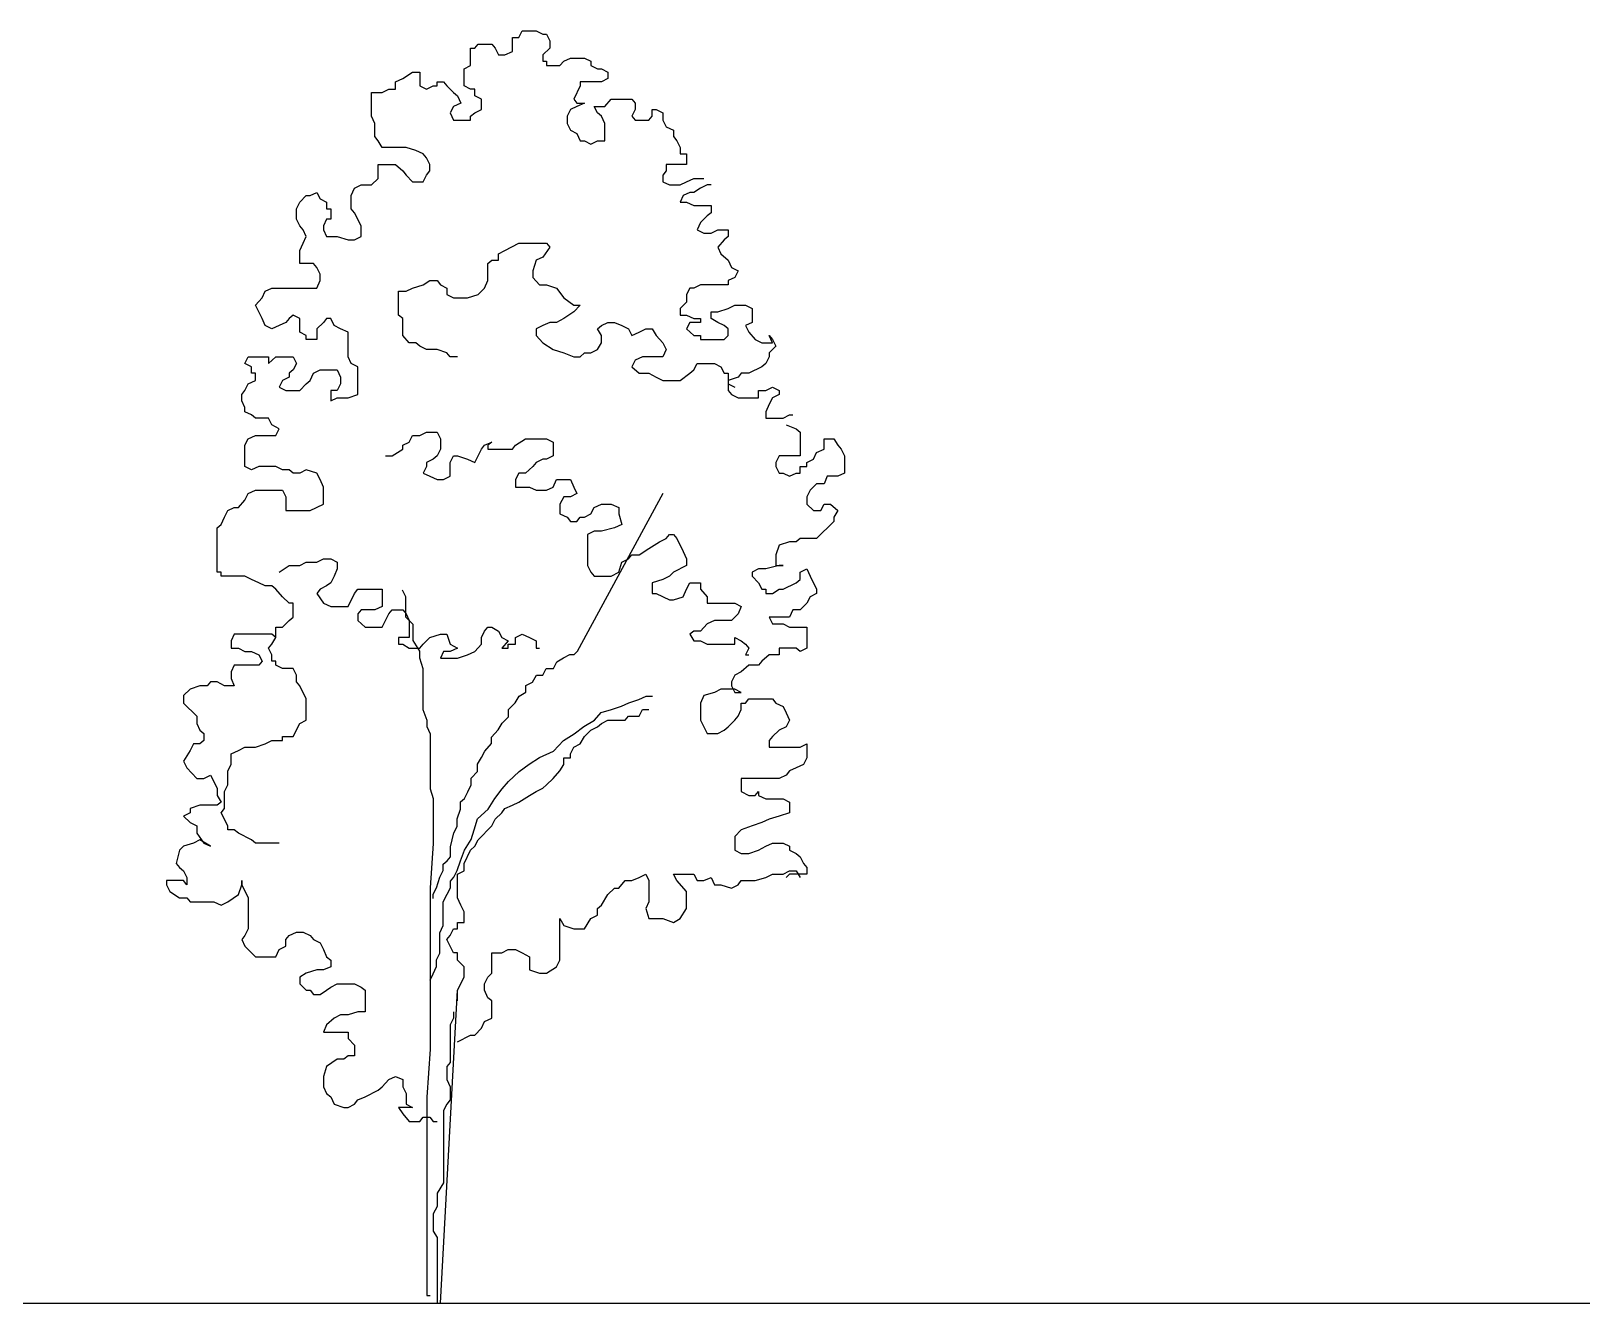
# Model space of a CAD drawing. Header units: millimetres. Extents: x 87938 to 265635, y 330093 to 434310.
# Drawn here: x 114555 to 127864, y 348959 to 359873 of the extents above; entities that cross this region are included whole.
import ezdxf

# ---------------------------------------------------------------- set-up
doc = ezdxf.new("R2010")
doc.units = ezdxf.units.MM
doc.layers.add('www.cad-blocks.net', color=7, linetype='Continuous')

# ---------------------------------------------------------------- blocks, each defined once
blk = doc.blocks.new('A$C25403337')
for p, q in [((2327, 8352), (2349, 8396)), ((2349, 8396), (2440, 8396)), ((2440, 8396), (2484, 8374)), ((2035, 8282), (2057, 8309)), ((2057, 8309), (2149, 8309)), ((2149, 8309), (2170, 8282)), ((2284, 8260), (2284, 8352)), ((2284, 8352), (2327, 8352)), ((2484, 8374), (2510, 8374)), ((2510, 8374), (2532, 8331)), ((2532, 8331), (2532, 8282)), ((2008, 8169), (2008, 8282)), ((2008, 8282), (2035, 8282)), ((2170, 8282), (2192, 8239)), ((2192, 8239), (2235, 8239)), ((2235, 8239), (2284, 8260)), ((2532, 8282), (2484, 8239)), ((2484, 8239), (2484, 8196)), ((2484, 8196), (2510, 8196)), ((2510, 8196), (2510, 8169)), ((2597, 8169), (2624, 8196)), ((2624, 8196), (2667, 8217)), ((2667, 8217), (2759, 8217)), ((2759, 8217), (2802, 8196)), ((2802, 8196), (2802, 8169)), ((1560, 8082), (1625, 8125)), ((1625, 8125), (1674, 8125)), ((1674, 8125), (1674, 8034)), ((1965, 8147), (2008, 8169)), ((1965, 8034), (1965, 8147)), ((2510, 8169), (2597, 8169)), ((2802, 8169), (2845, 8147)), ((2845, 8147), (2872, 8147)), ((2872, 8147), (2915, 8125)), ((2915, 8125), (2915, 8082)), ((1355, 7834), (1355, 7990)), ((1355, 7990), (1425, 7990)), ((1425, 7990), (1469, 8012)), ((1469, 8012), (1512, 8012)), ((1512, 8061), (1560, 8082)), ((1512, 8012), (1512, 8061)), ((1674, 8034), (1717, 8012)), ((1717, 8012), (1760, 8034)), ((1760, 8034), (1787, 8034)), ((1787, 8034), (1787, 8061)), ((1787, 8061), (1830, 8061)), ((1830, 8061), (1852, 8034)), ((1852, 8034), (1895, 7990)), ((1895, 7990), (1922, 7969)), ((2008, 8012), (1965, 8034)), ((2035, 8012), (2008, 8012)), ((2035, 7969), (2035, 8012)), ((2732, 8034), (2689, 7947)), ((2872, 8061), (2732, 8061)), ((2732, 8061), (2732, 8034)), ((2915, 8082), (2872, 8061)), ((1895, 7898), (1873, 7855)), ((1944, 7920), (1895, 7898)), ((1922, 7969), (1944, 7920)), ((2079, 7947), (2035, 7969)), ((2079, 7877), (2079, 7947)), ((2710, 7898), (2667, 7877)), ((2689, 7947), (2710, 7920)), ((2710, 7920), (2759, 7920)), ((2759, 7920), (2710, 7898)), ((2845, 7855), (2824, 7898)), ((2824, 7898), (2894, 7898)), ((2894, 7898), (2937, 7947)), ((2937, 7947), (3072, 7947)), ((3072, 7947), (3094, 7920)), ((3094, 7920), (3094, 7877)), ((1377, 7785), (1355, 7834)), ((1377, 7699), (1377, 7785)), ((1873, 7855), (1895, 7807)), ((1895, 7807), (2008, 7807)), ((2008, 7834), (2035, 7855)), ((2008, 7807), (2008, 7834)), ((2035, 7855), (2079, 7877)), ((2667, 7877), (2645, 7834)), ((2645, 7834), (2645, 7785)), ((2645, 7785), (2667, 7742)), ((2872, 7834), (2845, 7855)), ((2894, 7785), (2872, 7834)), ((2894, 7672), (2894, 7785)), ((3094, 7877), (3072, 7834)), ((3072, 7834), (3094, 7807)), ((3094, 7807), (3185, 7807)), ((3185, 7807), (3207, 7834)), ((3207, 7834), (3207, 7877)), ((3207, 7877), (3234, 7877)), ((3234, 7877), (3277, 7855)), ((3277, 7855), (3277, 7807)), ((3277, 7807), (3299, 7763)), ((1398, 7672), (1377, 7699)), ((2667, 7742), (2710, 7720)), ((2710, 7720), (2732, 7672)), ((3299, 7763), (3347, 7742)), ((3347, 7742), (3347, 7699)), ((3347, 7699), (3369, 7672)), ((1425, 7628), (1398, 7672)), ((1582, 7628), (1425, 7628)), ((1647, 7607), (1582, 7628)), ((1695, 7585), (1647, 7607)), ((1717, 7558), (1695, 7585)), ((2732, 7672), (2759, 7672)), ((2759, 7672), (2802, 7650)), ((2802, 7650), (2845, 7672)), ((2845, 7672), (2894, 7672)), ((3369, 7672), (3391, 7628)), ((3391, 7628), (3391, 7585)), ((3391, 7585), (3434, 7585)), ((3434, 7585), (3434, 7515)), ((1398, 7423), (1398, 7515)), ((1398, 7515), (1512, 7515)), ((1512, 7515), (1560, 7472)), ((1738, 7515), (1717, 7558)), ((1738, 7472), (1738, 7515)), ((3434, 7515), (3299, 7515)), ((3299, 7515), (3299, 7472)), ((1242, 7358), (1285, 7380)), ((1285, 7380), (1355, 7380)), ((1355, 7380), (1398, 7423)), ((1560, 7472), (1582, 7445)), ((1582, 7445), (1625, 7401)), ((1625, 7401), (1695, 7401)), ((1695, 7401), (1717, 7445)), ((1717, 7445), (1738, 7472)), ((3299, 7472), (3277, 7445)), ((3277, 7445), (3277, 7401)), ((3277, 7401), (3320, 7380)), ((3320, 7380), (3391, 7380)), ((3391, 7380), (3434, 7401)), ((3434, 7401), (3482, 7423)), ((3482, 7423), (3547, 7423)), ((3569, 7380), (3525, 7358)), ((3596, 7380), (3569, 7380)), ((880, 7266), (923, 7310)), ((923, 7310), (950, 7310)), ((950, 7310), (993, 7331)), ((993, 7331), (1015, 7288)), ((1015, 7288), (1058, 7266)), ((1220, 7310), (1242, 7358)), ((1220, 7223), (1220, 7310)), ((3412, 7310), (3391, 7266)), ((3455, 7331), (3412, 7310)), ((3482, 7331), (3455, 7331)), ((3525, 7358), (3482, 7331)), ((858, 7223), (880, 7266)), ((858, 7153), (858, 7223)), ((1058, 7266), (1058, 7223)), ((1058, 7223), (1085, 7223)), ((1085, 7223), (1085, 7153)), ((1242, 7196), (1220, 7223)), ((1285, 7110), (1242, 7196)), ((3391, 7266), (3434, 7266)), ((3434, 7266), (3482, 7245)), ((3482, 7245), (3596, 7245)), ((3569, 7175), (3525, 7131)), ((3596, 7196), (3569, 7175)), ((3596, 7245), (3596, 7196)), ((880, 7110), (858, 7153)), ((902, 7083), (880, 7110)), ((923, 7039), (902, 7083)), ((1058, 7153), (1037, 7110)), ((1037, 7110), (1037, 7083)), ((1037, 7083), (1058, 7039)), ((1085, 7153), (1058, 7153)), ((1285, 7039), (1285, 7110)), ((3525, 7131), (3504, 7083)), ((3504, 7083), (3547, 7061)), ((3596, 7061), (3639, 7083)), ((3639, 7083), (3709, 7083)), ((3709, 7083), (3709, 7039)), ((880, 6948), (902, 6996)), ((902, 6996), (923, 7039)), ((1058, 7039), (1128, 7039)), ((1128, 7039), (1199, 7018)), ((1199, 7018), (1242, 7018)), ((1242, 7018), (1285, 7039)), ((2235, 6948), (2327, 6996)), ((2327, 6996), (2510, 6996)), ((2532, 6969), (2484, 6904)), ((2510, 6996), (2532, 6969)), ((3547, 7061), (3596, 7061)), ((3682, 7018), (3639, 6969)), ((3639, 6969), (3660, 6926)), ((3709, 7039), (3682, 7018)), ((880, 6861), (880, 6948)), ((972, 6861), (880, 6861)), ((993, 6834), (972, 6861)), ((2122, 6861), (2149, 6883)), ((2122, 6748), (2122, 6861)), ((2149, 6883), (2192, 6883)), ((2192, 6926), (2235, 6948)), ((2192, 6883), (2192, 6926)), ((2440, 6883), (2419, 6813)), ((2484, 6904), (2440, 6883)), ((3660, 6926), (3709, 6883)), ((3709, 6883), (3731, 6834)), ((1015, 6791), (993, 6834)), ((1015, 6748), (1015, 6791)), ((2419, 6813), (2419, 6769)), ((2419, 6769), (2462, 6721)), ((3752, 6769), (3709, 6748)), ((3731, 6834), (3774, 6813)), ((3774, 6813), (3752, 6769)), ((632, 6634), (653, 6678)), ((653, 6678), (696, 6699)), ((696, 6699), (880, 6699)), ((880, 6699), (993, 6699)), ((993, 6699), (1015, 6748)), ((1533, 6521), (1533, 6678)), ((1533, 6678), (1582, 6678)), ((1582, 6678), (1625, 6699)), ((1625, 6699), (1695, 6721)), ((1695, 6721), (1738, 6748)), ((1738, 6748), (1787, 6748)), ((1787, 6748), (1809, 6721)), ((1809, 6721), (1852, 6699)), ((1852, 6699), (1852, 6656)), ((1852, 6656), (1895, 6634)), ((1987, 6634), (2057, 6656)), ((2057, 6656), (2100, 6699)), ((2100, 6699), (2122, 6748)), ((2462, 6721), (2510, 6721)), ((2510, 6721), (2575, 6699)), ((2575, 6699), (2624, 6634)), ((3455, 6699), (3434, 6656)), ((3434, 6656), (3434, 6607)), ((3482, 6699), (3455, 6699)), ((3525, 6721), (3482, 6699)), ((3709, 6721), (3525, 6721)), ((3709, 6748), (3709, 6721)), ((588, 6586), (632, 6634)), ((632, 6499), (588, 6586)), ((1895, 6634), (1987, 6634)), ((2624, 6634), (2689, 6586)), ((2689, 6586), (2732, 6586)), ((2732, 6586), (2689, 6542)), ((3434, 6607), (3391, 6564)), ((3391, 6564), (3391, 6521)), ((3639, 6542), (3709, 6564)), ((3709, 6564), (3752, 6586)), ((3752, 6586), (3822, 6586)), ((3822, 6586), (3866, 6564)), ((3866, 6564), (3866, 6472)), ((653, 6451), (632, 6499)), ((696, 6429), (653, 6451)), ((745, 6451), (696, 6429)), ((788, 6472), (745, 6451)), ((810, 6499), (788, 6472)), ((837, 6521), (810, 6499)), ((880, 6499), (837, 6521)), ((880, 6407), (880, 6499)), ((1037, 6472), (993, 6429)), ((1058, 6499), (1037, 6472)), ((1085, 6499), (1058, 6499)), ((1107, 6451), (1085, 6499)), ((1150, 6429), (1107, 6451)), ((1560, 6499), (1533, 6521)), ((1560, 6386), (1560, 6499)), ((2484, 6451), (2440, 6429)), ((2532, 6472), (2484, 6451)), ((2575, 6472), (2532, 6472)), ((2624, 6499), (2575, 6472)), ((2689, 6542), (2624, 6499)), ((2845, 6429), (2872, 6451)), ((2872, 6451), (2915, 6472)), ((2915, 6472), (2959, 6472)), ((2959, 6472), (3007, 6451)), ((3007, 6451), (3050, 6429)), ((3391, 6521), (3434, 6521)), ((3434, 6521), (3482, 6499)), ((3455, 6472), (3434, 6429)), ((3525, 6472), (3455, 6472)), ((3482, 6499), (3525, 6499)), ((3525, 6499), (3525, 6472)), ((3596, 6499), (3596, 6542)), ((3596, 6542), (3639, 6542)), ((3639, 6472), (3596, 6499)), ((3682, 6451), (3639, 6472)), ((3709, 6429), (3682, 6451)), ((3866, 6472), (3822, 6451)), ((3822, 6451), (3844, 6407)), ((923, 6386), (880, 6407)), ((923, 6359), (923, 6386)), ((993, 6359), (923, 6359)), ((993, 6429), (993, 6359)), ((1199, 6407), (1150, 6429)), ((1199, 6245), (1199, 6407)), ((1603, 6337), (1560, 6386)), ((2440, 6429), (2440, 6386)), ((2440, 6386), (2484, 6337)), ((2872, 6386), (2845, 6429)), ((2872, 6337), (2872, 6386)), ((3050, 6429), (3072, 6386)), ((3072, 6386), (3121, 6407)), ((3121, 6407), (3164, 6429)), ((3164, 6429), (3207, 6429)), ((3207, 6429), (3234, 6386)), ((3234, 6386), (3277, 6337)), ((3434, 6429), (3482, 6386)), ((3482, 6386), (3525, 6386)), ((3525, 6386), (3525, 6359)), ((3525, 6359), (3682, 6359)), ((3682, 6359), (3709, 6386)), ((3709, 6386), (3709, 6429)), ((3844, 6407), (3887, 6359)), ((3887, 6359), (3930, 6337)), ((4001, 6337), (3979, 6386)), ((3979, 6386), (4001, 6359)), ((4001, 6359), (4022, 6316)), ((518, 6202), (540, 6245)), ((540, 6245), (675, 6245)), ((675, 6245), (675, 6202)), ((675, 6202), (723, 6245)), ((723, 6245), (837, 6245)), ((837, 6245), (858, 6202)), ((1220, 6202), (1199, 6245)), ((1647, 6337), (1603, 6337)), ((1674, 6316), (1647, 6337)), ((1717, 6294), (1674, 6316)), ((1787, 6294), (1717, 6294)), ((1852, 6272), (1787, 6294)), ((1873, 6245), (1852, 6272)), ((1922, 6245), (1873, 6245)), ((2484, 6337), (2554, 6294)), ((2554, 6294), (2624, 6272)), ((2624, 6272), (2689, 6245)), ((2689, 6245), (2732, 6245)), ((2732, 6245), (2759, 6272)), ((2759, 6272), (2802, 6272)), ((2802, 6272), (2845, 6294)), ((2845, 6294), (2872, 6337)), ((3142, 6245), (3094, 6224)), ((3277, 6245), (3142, 6245)), ((3277, 6337), (3299, 6294)), ((3299, 6294), (3277, 6245)), ((3930, 6337), (4001, 6337)), ((3979, 6245), (3957, 6202)), ((4022, 6316), (3979, 6272)), ((3979, 6272), (3979, 6245)), ((561, 6180), (518, 6202)), ((561, 6137), (561, 6180)), ((837, 6159), (810, 6137)), ((858, 6202), (837, 6159)), ((972, 6137), (1015, 6159)), ((1015, 6159), (1128, 6159)), ((1128, 6159), (1150, 6110)), ((1263, 6180), (1220, 6202)), ((1263, 5997), (1263, 6180)), ((3094, 6224), (3072, 6180)), ((3072, 6180), (3121, 6137)), ((3455, 6137), (3482, 6159)), ((3482, 6159), (3504, 6202)), ((3504, 6202), (3617, 6202)), ((3617, 6202), (3660, 6180)), ((3660, 6180), (3682, 6137)), ((3930, 6180), (3844, 6137)), ((3957, 6202), (3930, 6180)), ((518, 6024), (540, 6067)), ((540, 6067), (588, 6089)), ((588, 6137), (561, 6137)), ((588, 6089), (588, 6137)), ((767, 6089), (745, 6045)), ((745, 6045), (788, 6024)), ((810, 6110), (767, 6089)), ((810, 6137), (810, 6110)), ((880, 6024), (923, 6067)), ((923, 6067), (950, 6089)), ((950, 6089), (972, 6137)), ((1150, 6067), (1128, 6024)), ((1150, 6110), (1150, 6067)), ((3121, 6137), (3185, 6137)), ((3185, 6137), (3234, 6110)), ((3234, 6110), (3277, 6089)), ((3277, 6089), (3391, 6089)), ((3391, 6089), (3455, 6137)), ((3682, 6137), (3709, 6137)), ((3709, 6137), (3709, 6067)), ((3774, 6110), (3709, 6089)), ((3709, 6089), (3709, 6024)), ((3709, 6067), (3752, 6045)), ((3795, 6137), (3774, 6110)), ((3844, 6137), (3795, 6137)), ((3957, 6024), (4001, 6045)), ((4001, 6045), (4044, 6024)), ((497, 5997), (518, 6024)), ((497, 5954), (497, 5997)), ((518, 5910), (497, 5954)), ((788, 6024), (880, 6024)), ((1128, 6024), (1085, 6024)), ((1085, 6024), (1085, 5954)), ((1085, 5954), (1128, 5975)), ((1128, 5975), (1199, 5975)), ((1199, 5975), (1263, 5997)), ((3709, 6024), (3731, 5997)), ((3731, 5997), (3774, 5975)), ((3774, 5975), (3909, 5975)), ((3909, 5975), (3909, 6024)), ((3909, 6024), (3957, 6024)), ((4001, 5975), (3979, 5932)), ((4044, 5997), (4001, 5975)), ((4044, 6024), (4044, 5997)), ((518, 5883), (518, 5910)), ((561, 5862), (518, 5883)), ((588, 5840), (561, 5862)), ((675, 5840), (588, 5840)), ((696, 5797), (675, 5840)), ((3979, 5932), (3957, 5883)), ((3957, 5883), (3957, 5840)), ((3957, 5840), (4071, 5840)), ((4071, 5840), (4114, 5862)), ((4114, 5862), (4136, 5862)), ((745, 5770), (696, 5797)), ((723, 5727), (745, 5770)), ((1674, 5727), (1717, 5748)), ((1717, 5748), (1787, 5748)), ((1787, 5748), (1809, 5705)), ((4092, 5797), (4157, 5770)), ((4157, 5770), (4184, 5748)), ((4184, 5748), (4184, 5592)), ((518, 5662), (540, 5705)), ((518, 5521), (518, 5662)), ((540, 5705), (588, 5727)), ((588, 5727), (675, 5727)), ((675, 5727), (723, 5727)), ((1490, 5592), (1560, 5635)), ((1560, 5662), (1603, 5683)), ((1560, 5635), (1560, 5662)), ((1603, 5683), (1625, 5727)), ((1625, 5727), (1674, 5727)), ((1809, 5635), (1787, 5592)), ((1809, 5705), (1809, 5635)), ((2035, 5548), (2079, 5635)), ((2079, 5635), (2100, 5662)), ((2100, 5662), (2149, 5683)), ((2149, 5683), (2122, 5662)), ((2122, 5662), (2122, 5635)), ((2122, 5635), (2284, 5635)), ((2284, 5635), (2305, 5662)), ((2305, 5662), (2370, 5705)), ((2370, 5705), (2510, 5705)), ((2510, 5705), (2554, 5683)), ((2554, 5683), (2554, 5592)), ((4292, 5613), (4341, 5635)), ((4341, 5635), (4341, 5705)), ((4341, 5705), (4406, 5705)), ((4406, 5705), (4433, 5662)), ((4433, 5662), (4454, 5635)), ((4454, 5635), (4476, 5592)), ((1447, 5592), (1490, 5592)), ((1760, 5570), (1717, 5548)), ((1717, 5548), (1717, 5521)), ((1787, 5592), (1760, 5570)), ((1873, 5548), (1895, 5592)), ((1873, 5457), (1873, 5548)), ((1895, 5592), (1922, 5592)), ((1922, 5592), (1987, 5570)), ((1987, 5570), (2035, 5548)), ((2440, 5548), (2419, 5521)), ((2484, 5570), (2440, 5548)), ((2510, 5570), (2484, 5570)), ((2554, 5592), (2510, 5570)), ((4044, 5592), (4022, 5548)), ((4022, 5548), (4022, 5521)), ((4184, 5592), (4044, 5592)), ((4227, 5548), (4271, 5570)), ((4227, 5521), (4227, 5548)), ((4271, 5570), (4292, 5613)), ((4476, 5592), (4476, 5478)), ((561, 5500), (518, 5521)), ((610, 5521), (561, 5500)), ((723, 5521), (610, 5521)), ((767, 5500), (723, 5521)), ((810, 5500), (767, 5500)), ((837, 5478), (810, 5500)), ((880, 5478), (837, 5478)), ((923, 5500), (880, 5478)), ((993, 5478), (923, 5500)), ((1015, 5435), (993, 5478)), ((1037, 5386), (1015, 5435)), ((1717, 5521), (1695, 5478)), ((1695, 5478), (1738, 5457)), ((1738, 5457), (1787, 5435)), ((1787, 5435), (1830, 5435)), ((1830, 5435), (1873, 5457)), ((2327, 5478), (2305, 5435)), ((2305, 5435), (2305, 5386)), ((2370, 5478), (2327, 5478)), ((2419, 5521), (2370, 5478)), ((2554, 5386), (2575, 5435)), ((2575, 5435), (2667, 5435)), ((2667, 5435), (2689, 5386)), ((4022, 5521), (4044, 5478)), ((4044, 5478), (4071, 5478)), ((4071, 5478), (4114, 5457)), ((4114, 5457), (4157, 5478)), ((4157, 5478), (4184, 5478)), ((4184, 5478), (4184, 5521)), ((4184, 5521), (4227, 5521)), ((4362, 5457), (4341, 5408)), ((4433, 5457), (4362, 5457)), ((4476, 5478), (4433, 5457)), ((518, 5300), (540, 5343)), ((540, 5343), (588, 5365)), ((588, 5365), (767, 5365)), ((767, 5365), (788, 5321)), ((1037, 5273), (1037, 5386)), ((2305, 5386), (2397, 5386)), ((2397, 5386), (2440, 5365)), ((2440, 5365), (2510, 5365)), ((2510, 5365), (2554, 5386)), ((2710, 5343), (2667, 5321)), ((2689, 5386), (2710, 5343)), ((2713, 4302), (3279, 5345)), ((4249, 5365), (4227, 5321)), ((4292, 5408), (4249, 5365)), ((4341, 5408), (4292, 5408)), ((383, 5186), (405, 5230)), ((405, 5230), (448, 5251)), ((448, 5251), (475, 5251)), ((475, 5251), (518, 5300)), ((788, 5321), (788, 5230)), ((788, 5230), (950, 5230)), ((950, 5230), (1037, 5273)), ((2624, 5321), (2597, 5273)), ((2597, 5273), (2597, 5208)), ((2667, 5321), (2624, 5321)), ((2802, 5208), (2824, 5251)), ((2824, 5251), (2872, 5273)), ((2872, 5273), (2937, 5273)), ((2937, 5273), (2986, 5251)), ((2986, 5251), (2986, 5208)), ((4227, 5321), (4227, 5273)), ((4227, 5273), (4271, 5230)), ((4271, 5230), (4319, 5230)), ((4319, 5230), (4341, 5273)), ((4341, 5273), (4384, 5273)), ((4384, 5273), (4433, 5230)), ((4433, 5230), (4406, 5186)), ((335, 5116), (362, 5138)), ((362, 5138), (383, 5186)), ((2597, 5208), (2645, 5186)), ((2645, 5186), (2667, 5159)), ((2667, 5159), (2710, 5159)), ((2710, 5159), (2732, 5186)), ((2732, 5186), (2759, 5186)), ((2759, 5186), (2802, 5208)), ((3007, 5138), (2959, 5116)), ((2986, 5208), (3007, 5138)), ((4406, 5159), (4292, 5046)), ((4406, 5186), (4406, 5159)), ((335, 4824), (335, 5116)), ((2824, 5095), (2780, 5073)), ((2780, 5073), (2780, 4868)), ((2872, 5095), (2824, 5095)), ((2959, 5116), (2872, 5095)), ((3185, 4981), (3256, 5024)), ((3256, 5024), (3299, 5046)), ((3299, 5046), (3320, 5073)), ((3320, 5073), (3347, 5073)), ((3347, 5073), (3369, 5046)), ((3369, 5046), (3412, 4960)), ((4114, 5024), (4044, 5003)), ((4157, 5024), (4114, 5024)), ((4184, 5046), (4157, 5024)), ((4292, 5046), (4184, 5046)), ((3050, 4911), (3072, 4938)), ((3072, 4938), (3121, 4938)), ((3121, 4938), (3185, 4981)), ((3412, 4960), (3434, 4911)), ((4044, 5003), (4022, 4938)), ((4022, 4938), (4022, 4868)), ((362, 4824), (335, 4824)), ((362, 4797), (362, 4824)), ((745, 4824), (810, 4868)), ((810, 4868), (880, 4868)), ((880, 4868), (923, 4889)), ((923, 4889), (993, 4889)), ((993, 4889), (1037, 4911)), ((1037, 4911), (1085, 4911)), ((1085, 4911), (1128, 4889)), ((1128, 4846), (1107, 4797)), ((1128, 4889), (1128, 4846)), ((2780, 4868), (2802, 4824)), ((2802, 4824), (2824, 4797)), ((2937, 4797), (2986, 4824)), ((2986, 4824), (3007, 4889)), ((3007, 4889), (3050, 4911)), ((3347, 4824), (3320, 4797)), ((3434, 4868), (3347, 4824)), ((3434, 4911), (3434, 4868)), ((3909, 4846), (3866, 4824)), ((3866, 4824), (3866, 4797)), ((3957, 4846), (3909, 4846)), ((4044, 4868), (3957, 4846)), ((4022, 4868), (4071, 4868)), ((4071, 4868), (4044, 4868)), ((4184, 4824), (4227, 4846)), ((4184, 4776), (4184, 4824)), ((4227, 4846), (4249, 4797)), ((518, 4797), (362, 4797)), ((561, 4776), (518, 4797)), ((610, 4754), (561, 4776)), ((653, 4733), (610, 4754)), ((696, 4733), (653, 4733)), ((723, 4711), (696, 4733)), ((767, 4662), (723, 4711)), ((1015, 4711), (993, 4684)), ((1058, 4733), (1015, 4711)), ((1085, 4754), (1058, 4733)), ((1107, 4797), (1085, 4754)), ((1242, 4684), (1263, 4711)), ((1263, 4711), (1425, 4711)), ((1425, 4711), (1425, 4598)), ((2824, 4797), (2937, 4797)), ((3277, 4776), (3207, 4754)), ((3207, 4754), (3207, 4684)), ((3320, 4797), (3277, 4776)), ((3412, 4662), (3434, 4711)), ((3434, 4711), (3455, 4754)), ((3455, 4754), (3525, 4754)), ((3525, 4754), (3525, 4711)), ((3525, 4711), (3569, 4662)), ((3866, 4797), (3909, 4754)), ((3909, 4754), (3930, 4711)), ((3930, 4711), (3957, 4711)), ((3957, 4711), (3957, 4684)), ((4001, 4684), (4044, 4711)), ((4044, 4711), (4071, 4711)), ((4071, 4711), (4157, 4754)), ((4157, 4754), (4184, 4776)), ((4249, 4797), (4292, 4711)), ((4292, 4711), (4292, 4684)), ((810, 4619), (767, 4662)), ((837, 4619), (810, 4619)), ((837, 4527), (837, 4619)), ((993, 4684), (1037, 4619)), ((1037, 4619), (1085, 4598)), ((1199, 4598), (1242, 4684)), ((1557, 4707), (1579, 4664)), ((1579, 4664), (1579, 4529)), ((3207, 4684), (3234, 4684)), ((3234, 4684), (3320, 4641)), ((3320, 4641), (3347, 4641)), ((3347, 4641), (3412, 4662)), ((3569, 4662), (3569, 4619)), ((3569, 4619), (3752, 4619)), ((3752, 4619), (3795, 4598)), ((3957, 4684), (4001, 4684)), ((4227, 4619), (4184, 4576)), ((4249, 4662), (4227, 4619)), ((4292, 4684), (4249, 4662)), ((767, 4462), (810, 4506)), ((810, 4506), (837, 4527)), ((1085, 4598), (1199, 4598)), ((1285, 4576), (1263, 4549)), ((1263, 4549), (1263, 4506)), ((1263, 4506), (1312, 4462)), ((1377, 4576), (1285, 4576)), ((1425, 4598), (1377, 4576)), ((1425, 4462), (1469, 4549)), ((1469, 4549), (1490, 4576)), ((1490, 4576), (1560, 4576)), ((1560, 4576), (1582, 4549)), ((1579, 4529), (1627, 4480)), ((1582, 4549), (1603, 4506)), ((1603, 4506), (1603, 4392)), ((3617, 4506), (3569, 4484)), ((3731, 4506), (3617, 4506)), ((3774, 4549), (3731, 4506)), ((3795, 4598), (3774, 4549)), ((4114, 4527), (3979, 4527)), ((3979, 4527), (4001, 4484)), ((4136, 4576), (4114, 4527)), ((4184, 4576), (4136, 4576)), ((448, 4414), (427, 4371)), ((696, 4414), (448, 4414)), ((723, 4392), (696, 4414)), ((723, 4392), (723, 4462)), ((723, 4462), (767, 4462)), ((1312, 4462), (1425, 4462)), ((1627, 4480), (1627, 4372)), ((1738, 4392), (1809, 4414)), ((1809, 4414), (1852, 4414)), ((1852, 4414), (1873, 4349)), ((2079, 4392), (2100, 4435)), ((2100, 4435), (2122, 4462)), ((2122, 4462), (2149, 4462)), ((2149, 4462), (2192, 4435)), ((2192, 4435), (2214, 4392)), ((2305, 4392), (2349, 4414)), ((2349, 4414), (2397, 4392)), ((3482, 4435), (3455, 4414)), ((3455, 4414), (3482, 4371)), ((3525, 4435), (3482, 4435)), ((3569, 4484), (3525, 4435)), ((4001, 4484), (4071, 4484)), ((4071, 4484), (4114, 4462)), ((4114, 4462), (4227, 4462)), ((4227, 4462), (4227, 4322)), ((427, 4371), (427, 4322)), ((427, 4322), (475, 4322)), ((475, 4322), (518, 4300)), ((518, 4300), (561, 4300)), ((561, 4300), (610, 4279)), ((675, 4322), (696, 4349)), ((696, 4279), (675, 4322)), ((696, 4349), (723, 4392)), ((1603, 4392), (1533, 4392)), ((1533, 4392), (1533, 4349)), ((1533, 4349), (1560, 4349)), ((1560, 4349), (1603, 4322)), ((1603, 4322), (1674, 4322)), ((1627, 4372), (1671, 4302)), ((1671, 4302), (1671, 4259)), ((1674, 4322), (1695, 4349)), ((1695, 4349), (1738, 4392)), ((1830, 4300), (1809, 4257)), ((1873, 4300), (1830, 4300)), ((1873, 4349), (1922, 4322)), ((1922, 4322), (1873, 4300)), ((1987, 4279), (2035, 4300)), ((2035, 4300), (2079, 4349)), ((2079, 4349), (2079, 4392)), ((2214, 4392), (2257, 4371)), ((2257, 4371), (2214, 4322)), ((2214, 4322), (2257, 4322)), ((2257, 4322), (2257, 4349)), ((2257, 4349), (2305, 4349)), ((2305, 4349), (2305, 4392)), ((2397, 4392), (2440, 4371)), ((2440, 4371), (2440, 4322)), ((2440, 4322), (2462, 4322)), ((2691, 4280), (2713, 4302)), ((3482, 4371), (3525, 4371)), ((3525, 4371), (3569, 4349)), ((3569, 4349), (3752, 4349)), ((3752, 4349), (3752, 4392)), ((3752, 4392), (3795, 4371)), ((3795, 4371), (3822, 4349)), ((3822, 4349), (3844, 4322)), ((3844, 4322), (3822, 4279)), ((4157, 4322), (4044, 4322)), ((4044, 4322), (4044, 4279)), ((4184, 4300), (4157, 4322)), ((4227, 4322), (4184, 4300)), ((448, 4209), (427, 4165)), ((610, 4209), (448, 4209)), ((610, 4279), (632, 4236)), ((632, 4236), (610, 4209)), ((696, 4236), (696, 4279)), ((723, 4236), (696, 4236)), ((723, 4209), (723, 4236)), ((767, 4187), (723, 4209)), ((1671, 4259), (1692, 4189)), ((1809, 4257), (1922, 4257)), ((1922, 4257), (1987, 4279)), ((2556, 4189), (2578, 4232)), ((2578, 4232), (2621, 4259)), ((2621, 4259), (2664, 4280)), ((2664, 4280), (2691, 4280)), ((3844, 4209), (3795, 4165)), ((3822, 4279), (3844, 4279)), ((3909, 4209), (3844, 4209)), ((3930, 4236), (3909, 4209)), ((3979, 4279), (3930, 4236)), ((4044, 4279), (3979, 4279)), ((292, 4101), (270, 4073)), ((335, 4101), (292, 4101)), ((383, 4073), (335, 4101)), ((427, 4165), (427, 4122)), ((427, 4122), (448, 4073)), ((837, 4187), (767, 4187)), ((858, 4144), (837, 4187)), ((858, 4101), (858, 4144)), ((880, 4073), (858, 4101)), ((1692, 4189), (1692, 3918)), ((2372, 4075), (2416, 4097)), ((2416, 4097), (2443, 4145)), ((2443, 4145), (2486, 4145)), ((2486, 4145), (2507, 4189)), ((2507, 4189), (2556, 4189)), ((3752, 4144), (3731, 4101)), ((3731, 4101), (3731, 4073)), ((3795, 4165), (3752, 4144)), ((157, 4052), (113, 4009)), ((113, 4009), (113, 3960)), ((221, 4073), (157, 4052)), ((270, 4073), (221, 4073)), ((448, 4073), (383, 4073)), ((923, 3987), (880, 4073)), ((2302, 3962), (2329, 4005)), ((2329, 4005), (2372, 4032)), ((2372, 4032), (2372, 4075)), ((3118, 3983), (3166, 4005)), ((3166, 4005), (3209, 4005)), ((3547, 4009), (3525, 3960)), ((3617, 4030), (3547, 4009)), ((3660, 4052), (3617, 4030)), ((3752, 4052), (3660, 4052)), ((3731, 4073), (3752, 4030)), ((3795, 4030), (3752, 4052)), ((3752, 4030), (3795, 4030)), ((113, 3960), (200, 3874)), ((923, 3847), (923, 3987)), ((1692, 3918), (1719, 3848)), ((2259, 3918), (2302, 3962)), ((2259, 3870), (2259, 3918)), ((2826, 3848), (2869, 3897)), ((2869, 3897), (2939, 3918)), ((2939, 3918), (3004, 3940)), ((3004, 3940), (3053, 3962)), ((3053, 3962), (3118, 3983)), ((3121, 3874), (3142, 3917)), ((3142, 3917), (3185, 3917)), ((3525, 3960), (3525, 3847)), ((3774, 3874), (3795, 3917)), ((3795, 3917), (3795, 3960)), ((3795, 3960), (3822, 3960)), ((3822, 3960), (3844, 3987)), ((3844, 3987), (4001, 3987)), ((4001, 3987), (4022, 3960)), ((4022, 3960), (4071, 3938)), ((4071, 3938), (4092, 3895)), ((4092, 3895), (4114, 3847)), ((200, 3874), (200, 3825)), ((200, 3825), (221, 3782)), ((837, 3739), (880, 3825)), ((880, 3825), (923, 3847)), ((1719, 3848), (1719, 3805)), ((1719, 3805), (1741, 3756)), ((2189, 3783), (2216, 3827)), ((2216, 3827), (2259, 3870)), ((2691, 3756), (2756, 3805)), ((2756, 3805), (2826, 3848)), ((2802, 3782), (2845, 3803)), ((2845, 3803), (2872, 3825)), ((2872, 3825), (2915, 3847)), ((2915, 3847), (3029, 3847)), ((3029, 3847), (3050, 3874)), ((3050, 3874), (3121, 3874)), ((3525, 3847), (3569, 3760)), ((3682, 3782), (3709, 3803)), ((3709, 3803), (3752, 3847)), ((3752, 3847), (3774, 3874)), ((4092, 3803), (4044, 3782)), ((4114, 3847), (4092, 3803)), ((178, 3690), (157, 3647)), ((221, 3690), (178, 3690)), ((221, 3782), (248, 3760)), ((248, 3712), (221, 3690)), ((248, 3760), (248, 3712)), ((588, 3668), (653, 3690)), ((653, 3690), (696, 3712)), ((696, 3712), (767, 3712)), ((767, 3712), (767, 3739)), ((767, 3739), (837, 3739)), ((1741, 3756), (1741, 3394)), ((2103, 3643), (2146, 3692)), ((2146, 3735), (2189, 3783)), ((2146, 3692), (2146, 3735)), ((2556, 3643), (2621, 3713)), ((2621, 3713), (2691, 3756)), ((2689, 3668), (2732, 3690)), ((2732, 3690), (2759, 3739)), ((2759, 3739), (2802, 3782)), ((3569, 3760), (3639, 3760)), ((3639, 3760), (3682, 3782)), ((4001, 3739), (3979, 3712)), ((3979, 3712), (3979, 3668)), ((4044, 3782), (4001, 3739)), ((4184, 3668), (4227, 3690)), ((4227, 3690), (4227, 3598)), ((157, 3647), (113, 3576)), ((427, 3625), (475, 3647)), ((427, 3555), (427, 3625)), ((475, 3647), (518, 3668)), ((518, 3668), (588, 3668)), ((2054, 3557), (2081, 3600)), ((2081, 3600), (2103, 3643)), ((2394, 3557), (2464, 3600)), ((2464, 3600), (2556, 3643)), ((2624, 3555), (2624, 3598)), ((2624, 3598), (2667, 3598)), ((2667, 3625), (2689, 3668)), ((2667, 3598), (2667, 3625)), ((3979, 3668), (4184, 3668)), ((4227, 3598), (4206, 3555)), ((113, 3576), (135, 3533)), ((135, 3533), (200, 3463)), ((248, 3463), (292, 3485)), ((292, 3485), (335, 3398)), ((405, 3512), (427, 3555)), ((405, 3420), (405, 3512)), ((2011, 3465), (2054, 3508)), ((2054, 3508), (2054, 3557)), ((2259, 3443), (2329, 3508)), ((2329, 3508), (2394, 3557)), ((2554, 3463), (2597, 3512)), ((2597, 3512), (2624, 3555)), ((4092, 3485), (4044, 3463)), ((4114, 3512), (4092, 3485)), ((4157, 3533), (4114, 3512)), ((4206, 3555), (4157, 3533)), ((200, 3463), (248, 3463)), ((335, 3398), (335, 3350)), ((383, 3377), (405, 3420)), ((1741, 3394), (1762, 3330)), ((1989, 3373), (2011, 3421)), ((2011, 3421), (2011, 3465)), ((2167, 3330), (2216, 3394)), ((2216, 3394), (2259, 3443)), ((2440, 3377), (2484, 3398)), ((2484, 3398), (2510, 3420)), ((2510, 3420), (2554, 3463)), ((4044, 3463), (3795, 3463)), ((3795, 3463), (3795, 3377)), ((221, 3285), (157, 3263)), ((335, 3285), (221, 3285)), ((335, 3350), (362, 3306)), ((362, 3306), (335, 3285)), ((383, 3263), (383, 3377)), ((1762, 3330), (1762, 3032)), ((1941, 3308), (1968, 3330)), ((1941, 3259), (1941, 3308)), ((1968, 3330), (1989, 3373)), ((2124, 3259), (2167, 3330)), ((2235, 3263), (2284, 3285)), ((2284, 3285), (2327, 3306)), ((2327, 3306), (2397, 3350)), ((2397, 3350), (2440, 3377)), ((3795, 3377), (3844, 3350)), ((3844, 3350), (3887, 3350)), ((3887, 3350), (3909, 3377)), ((3909, 3377), (3909, 3350)), ((3909, 3350), (3957, 3328)), ((3957, 3328), (4071, 3328)), ((4071, 3328), (4114, 3306)), ((4114, 3306), (4114, 3236)), ((157, 3236), (113, 3214)), ((113, 3214), (157, 3171)), ((157, 3263), (157, 3236)), ((362, 3236), (383, 3263)), ((405, 3150), (362, 3236)), ((1919, 3195), (1941, 3259)), ((1919, 3146), (1919, 3195)), ((2032, 3124), (2054, 3195)), ((2054, 3195), (2124, 3259)), ((2149, 3150), (2170, 3193)), ((2170, 3193), (2214, 3236)), ((2214, 3236), (2235, 3263)), ((3979, 3193), (3930, 3171)), ((4044, 3214), (3979, 3193)), ((4114, 3236), (4044, 3214)), ((157, 3171), (200, 3150)), ((200, 3150), (200, 3101)), ((200, 3101), (248, 3036)), ((405, 3123), (405, 3150)), ((448, 3123), (405, 3123)), ((475, 3101), (448, 3123)), ((561, 3058), (475, 3101)), ((1876, 3011), (1897, 3103)), ((1897, 3103), (1919, 3146)), ((2011, 3059), (2032, 3124)), ((2057, 3058), (2149, 3150)), ((3795, 3123), (3752, 3079)), ((3752, 3079), (3752, 2988)), ((3866, 3150), (3795, 3123)), ((3930, 3171), (3866, 3150)), ((86, 2988), (65, 2901)), ((113, 3015), (86, 2988)), ((178, 3036), (113, 3015)), ((221, 3058), (178, 3036)), ((292, 3015), (221, 3058)), ((248, 3036), (292, 3015)), ((588, 3036), (561, 3058)), ((745, 3036), (588, 3036)), ((1762, 3032), (1741, 2741)), ((1876, 2946), (1876, 3011)), ((1941, 2919), (1968, 2989)), ((1965, 2901), (2008, 2988)), ((1968, 2989), (2011, 3059)), ((2008, 2988), (2035, 3015)), ((2035, 3015), (2057, 3058)), ((3752, 2988), (3795, 2966)), ((3844, 2966), (3909, 2988)), ((3909, 2988), (3957, 3015)), ((3957, 3015), (4001, 3036)), ((4001, 3036), (4071, 3036)), ((4071, 3036), (4114, 3015)), ((4114, 3015), (4114, 2988)), ((4114, 2988), (4157, 2966)), ((65, 2901), (86, 2874)), ((86, 2874), (113, 2853)), ((1827, 2897), (1854, 2919)), ((1827, 2854), (1827, 2897)), ((1854, 2919), (1876, 2946)), ((1919, 2854), (1941, 2919)), ((1965, 2853), (1965, 2901)), ((3795, 2966), (3844, 2966)), ((4157, 2966), (4184, 2944)), ((4184, 2944), (4206, 2901)), ((4206, 2901), (4227, 2874)), ((4227, 2874), (4227, 2831)), ((113, 2788), (0, 2788)), ((0, 2788), (0, 2761)), ((113, 2853), (135, 2809)), ((135, 2761), (113, 2788)), ((135, 2809), (135, 2761)), ((497, 2761), (497, 2788)), ((497, 2788), (497, 2761)), ((1784, 2741), (1806, 2811)), ((1806, 2811), (1827, 2854)), ((1876, 2784), (1897, 2811)), ((1876, 2741), (1876, 2784)), ((1897, 2811), (1919, 2854)), ((1922, 2831), (1965, 2853)), ((1922, 2674), (1922, 2831)), ((2986, 2739), (3029, 2788)), ((3029, 2788), (3072, 2788)), ((3072, 2788), (3121, 2809)), ((3121, 2809), (3164, 2831)), ((3164, 2831), (3185, 2788)), ((3185, 2788), (3185, 2647)), ((3369, 2788), (3347, 2831)), ((3347, 2831), (3482, 2831)), ((3434, 2717), (3369, 2788)), ((3482, 2831), (3504, 2788)), ((3504, 2788), (3547, 2788)), ((3547, 2788), (3596, 2809)), ((3596, 2809), (3617, 2761)), ((3774, 2761), (3795, 2788)), ((3795, 2788), (3887, 2788)), ((3887, 2788), (3957, 2809)), ((3957, 2809), (4001, 2831)), ((4001, 2831), (4071, 2831)), ((4071, 2831), (4114, 2853)), ((4114, 2831), (4092, 2809)), ((4114, 2853), (4157, 2853)), ((4227, 2831), (4114, 2831)), ((4157, 2853), (4184, 2809)), ((0, 2761), (22, 2717)), ((22, 2717), (86, 2674)), ((86, 2674), (135, 2674)), ((135, 2674), (157, 2647)), ((405, 2647), (475, 2696)), ((475, 2696), (497, 2761)), ((497, 2761), (540, 2674)), ((540, 2674), (540, 2469)), ((1741, 2741), (1741, 1676)), ((1762, 2698), (1784, 2741)), ((1762, 2670), (1762, 2698)), ((1827, 2649), (1854, 2698)), ((1854, 2698), (1876, 2741)), ((1944, 2626), (1922, 2674)), ((2872, 2626), (2915, 2696)), ((2915, 2696), (2959, 2739)), ((2959, 2739), (2986, 2739)), ((3434, 2604), (3434, 2717)), ((3617, 2761), (3660, 2761)), ((3660, 2761), (3731, 2739)), ((3731, 2739), (3774, 2761)), ((157, 2647), (313, 2647)), ((313, 2647), (362, 2626)), ((362, 2626), (405, 2647)), ((1827, 2492), (1827, 2649)), ((1965, 2582), (1944, 2626)), ((1965, 2512), (1965, 2582)), ((2802, 2539), (2845, 2561)), ((2845, 2604), (2872, 2626)), ((2845, 2561), (2845, 2604)), ((3185, 2647), (3164, 2604)), ((3164, 2604), (3185, 2539)), ((3391, 2539), (3434, 2604)), ((540, 2469), (518, 2426)), ((1806, 2444), (1827, 2492)), ((1873, 2426), (1895, 2469)), ((1895, 2469), (1922, 2469)), ((1922, 2469), (1922, 2512)), ((1922, 2512), (1965, 2512)), ((2597, 2264), (2597, 2539)), ((2597, 2539), (2624, 2491)), ((2624, 2491), (2689, 2469)), ((2689, 2469), (2759, 2469)), ((2759, 2469), (2802, 2539)), ((3185, 2539), (3277, 2539)), ((3277, 2539), (3347, 2512)), ((3347, 2512), (3391, 2539)), ((518, 2426), (497, 2399)), ((497, 2399), (518, 2355)), ((518, 2355), (588, 2285)), ((745, 2334), (788, 2355)), ((788, 2399), (810, 2426)), ((788, 2355), (788, 2399)), ((810, 2426), (858, 2447)), ((858, 2447), (902, 2447)), ((902, 2447), (950, 2426)), ((950, 2426), (972, 2399)), ((972, 2399), (1015, 2377)), ((1015, 2377), (1037, 2334)), ((1806, 2309), (1806, 2444)), ((1852, 2399), (1873, 2426)), ((1895, 2312), (1852, 2399)), ((588, 2285), (723, 2285)), ((723, 2285), (745, 2334)), ((1037, 2334), (1058, 2285)), ((1058, 2285), (1085, 2264)), ((1085, 2264), (1085, 2220)), ((1784, 2265), (1806, 2309)), ((1784, 2222), (1784, 2265)), ((1922, 2312), (1895, 2312)), ((1922, 2264), (1922, 2312)), ((1965, 2220), (1922, 2264)), ((2149, 2177), (2149, 2312)), ((2149, 2312), (2214, 2312)), ((2214, 2312), (2257, 2334)), ((2257, 2334), (2305, 2334)), ((2305, 2334), (2349, 2312)), ((2349, 2312), (2397, 2285)), ((2397, 2285), (2397, 2199)), ((2575, 2220), (2597, 2264)), ((923, 2177), (880, 2150)), ((880, 2150), (880, 2107)), ((993, 2199), (923, 2177)), ((1037, 2199), (993, 2199)), ((1085, 2220), (1037, 2199)), ((1741, 2130), (1762, 2173)), ((1762, 2173), (1784, 2222)), ((1922, 2064), (1965, 2150)), ((1965, 2150), (1965, 2220)), ((2100, 2107), (2122, 2150)), ((2122, 2150), (2149, 2177)), ((2397, 2199), (2462, 2177)), ((2462, 2177), (2510, 2177)), ((2510, 2177), (2575, 2220)), ((880, 2107), (923, 2064)), ((923, 2064), (950, 2064)), ((950, 2064), (972, 2037)), ((1015, 2037), (1058, 2064)), ((1058, 2064), (1085, 2085)), ((1085, 2085), (1128, 2107)), ((1128, 2107), (1242, 2107)), ((1242, 2107), (1285, 2085)), ((1285, 2085), (1312, 2064)), ((1312, 2064), (1312, 1923)), ((1809, 0), (1922, 2064)), ((1922, 1994), (1922, 2064)), ((2100, 2064), (2100, 2107)), ((2122, 2015), (2100, 2064)), ((972, 2037), (1015, 2037)), ((2149, 1994), (2122, 2015)), ((2149, 1880), (2149, 1994)), ((1107, 1880), (1058, 1837)), ((1150, 1902), (1107, 1880)), ((1199, 1902), (1150, 1902)), ((1263, 1923), (1199, 1902)), ((1312, 1923), (1263, 1923)), ((1895, 1880), (1873, 1837)), ((1895, 1923), (1895, 1880)), ((2079, 1815), (2100, 1858)), ((2100, 1858), (2149, 1880)), ((1058, 1837), (1037, 1788)), ((1037, 1788), (1199, 1788)), ((1199, 1788), (1199, 1745)), ((1199, 1745), (1242, 1702)), ((1873, 1837), (1873, 1588)), ((1922, 1723), (2008, 1767)), ((2008, 1767), (2035, 1767)), ((2035, 1767), (2079, 1815)), ((1242, 1702), (1242, 1632)), ((1741, 1676), (1719, 1358)), ((1058, 1561), (1037, 1496)), ((1128, 1610), (1058, 1561)), ((1172, 1610), (1128, 1610)), ((1199, 1632), (1172, 1610)), ((1242, 1632), (1199, 1632)), ((1873, 1588), (1852, 1561)), ((1852, 1561), (1852, 1475)), ((1037, 1496), (1037, 1426)), ((1425, 1426), (1469, 1475)), ((1469, 1475), (1512, 1496)), ((1512, 1496), (1560, 1475)), ((1560, 1475), (1560, 1426)), ((1852, 1475), (1873, 1426)), ((1037, 1426), (1058, 1383)), ((1058, 1383), (1085, 1361)), ((1085, 1361), (1107, 1313)), ((1242, 1313), (1263, 1340)), ((1263, 1340), (1312, 1361)), ((1312, 1361), (1398, 1405)), ((1398, 1405), (1425, 1426)), ((1560, 1426), (1582, 1383)), ((1582, 1383), (1582, 1313)), ((1719, 1358), (1719, 50)), ((1873, 1340), (1852, 1313)), ((1873, 1426), (1873, 1340)), ((1107, 1313), (1172, 1291)), ((1172, 1291), (1199, 1291)), ((1199, 1291), (1242, 1313)), ((1625, 1291), (1533, 1291)), ((1533, 1291), (1560, 1248)), ((1560, 1248), (1603, 1199)), ((1582, 1313), (1625, 1291)), ((1852, 1313), (1830, 1270)), ((1830, 1270), (1830, 794)), ((1603, 1199), (1674, 1199)), ((1674, 1199), (1695, 1226)), ((1695, 1226), (1738, 1226)), ((1738, 1226), (1760, 1199)), ((1760, 1199), (1787, 1199)), ((1830, 794), (1787, 724)), ((1787, 724), (1787, 637)), ((1787, 637), (1760, 589)), ((1760, 589), (1760, 475)), ((1760, 475), (1787, 432)), ((1787, 432), (1787, 0)), ((1719, 50), (1741, 50)), ((1787, 0), (1809, 0))]:
    blk.add_line(p, q)
blk = doc.blocks.new('format')
at = {"layer": 'www.cad-blocks.net', "color": 155, "true_color": 0x546d8e}
blk.add_line((102854, 348959), (265635, 348959), dxfattribs=at)

msp = doc.modelspace()

# ---------------------------------------------------------------- block references
at = {"xscale": 1.3, "yscale": 1.3, "zscale": 1.3}
msp.add_blockref('A$C25403337', (115717, 348959), dxfattribs=at)
at = {"layer": 'www.cad-blocks.net'}
msp.add_blockref('format', (0, 0), dxfattribs=at)

doc.saveas('drawing.dxf')
